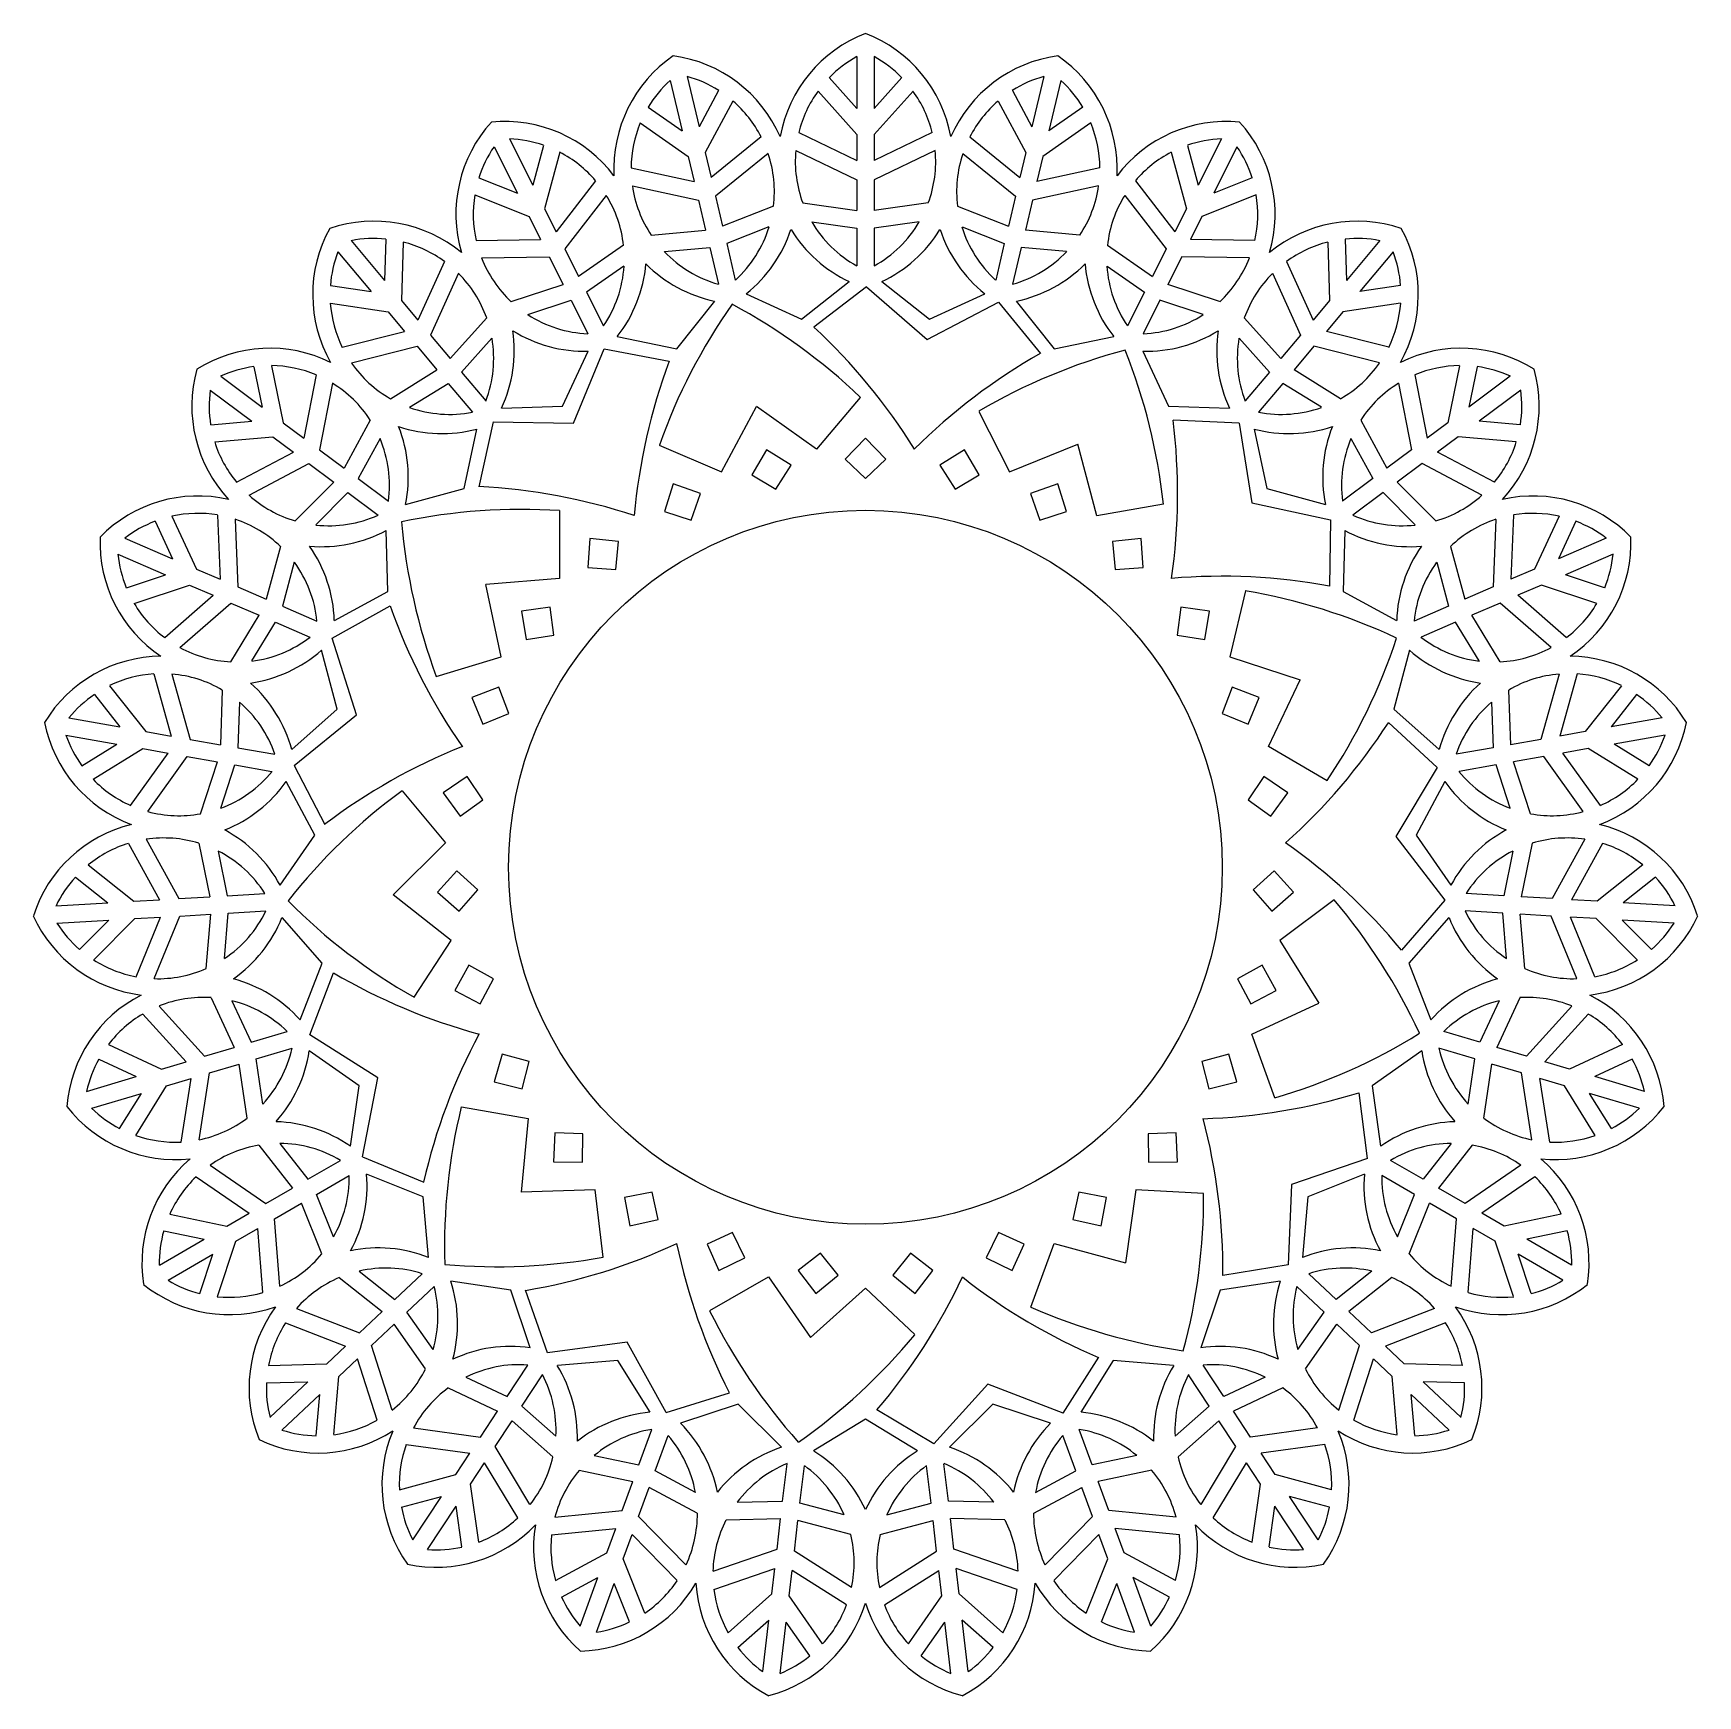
# Model space of a CAD drawing. Extents: x 52 to 200, y 252 to 400.
import ezdxf

# ---------------------------------------------------------------- set-up
doc = ezdxf.new("R2010")
doc.units = 0
doc.layers.get('0').update_dxf_attribs({"linetype": 'CONTINUOUS'})

msp = doc.modelspace()

# ---------------------------------------------------------------- linework, layer by layer
for p, q in [((125.25, 397.97), (125.25, 393.34)), ((126.8, 397.97), (126.8, 393.34)), ((108.57, 395.84), (109.63, 391.33)), ((110.08, 396.2), (111.15, 391.69)), ((122.79, 396.09), (125.25, 393.34)), ((129.26, 396.09), (126.8, 393.34)), ((141.97, 396.2), (140.9, 391.69)), ((143.48, 395.84), (142.41, 391.33)), ((112.9, 394.94), (111.15, 391.69)), ((121.78, 394.89), (125.25, 391)), ((130.27, 394.89), (126.8, 391)), ((139.15, 394.94), (140.9, 391.69)), ((106.61, 393.45), (109.63, 391.33)), ((114.16, 394), (111.69, 389.41)), ((137.89, 394), (140.36, 389.41)), ((145.44, 393.45), (142.41, 391.33)), ((105.9, 392.04), (110.17, 389.05)), ((146.15, 392.04), (141.88, 389.05)), ((92.83, 389.92), (94.91, 385.78)), ((94.22, 390.62), (96.3, 386.48)), ((97.25, 390.04), (96.3, 386.48)), ((116.69, 390.79), (112.22, 387.18)), ((120.06, 391.18), (125.25, 388.7)), ((125.25, 391), (125.25, 388.7)), ((131.99, 391.18), (126.8, 388.7)), ((126.8, 391), (126.8, 388.7)), ((135.36, 390.79), (139.83, 387.18)), ((154.8, 390.04), (155.75, 386.48)), ((157.83, 390.62), (155.75, 386.48)), ((159.22, 389.92), (157.14, 385.78)), ((98.7, 389.42), (97.35, 384.38)), ((110.17, 389.05), (110.7, 386.82)), ((111.69, 389.41), (112.22, 387.18)), ((117.32, 389.3), (112.62, 385.5)), ((119.79, 389.59), (125.25, 386.97)), ((132.26, 389.59), (126.8, 386.97)), ((134.73, 389.3), (139.43, 385.5)), ((140.36, 389.41), (139.83, 387.18)), ((141.88, 389.05), (141.35, 386.82)), ((153.35, 389.42), (154.7, 384.38)), ((91.48, 387.14), (94.91, 385.78)), ((101.9, 386.88), (98.38, 382.33)), ((105.09, 388.04), (110.7, 386.82)), ((125.25, 386.97), (125.25, 384.21)), ((126.8, 386.97), (126.8, 384.21)), ((146.96, 388.04), (141.35, 386.82)), ((150.15, 386.88), (153.67, 382.33)), ((160.57, 387.14), (157.14, 385.78)), ((91.11, 385.61), (95.96, 383.69)), ((102.85, 385.57), (99.15, 380.79)), ((105.19, 386.42), (111.1, 385.14)), ((112.62, 385.5), (113.25, 382.81)), ((139.43, 385.5), (138.8, 382.81)), ((146.86, 386.42), (140.95, 385.14)), ((149.2, 385.57), (152.9, 380.79)), ((160.94, 385.61), (156.09, 383.69)), ((97.35, 384.38), (98.38, 382.33)), ((111.1, 385.14), (111.74, 382.45)), ((117.79, 384.6), (113.25, 382.81)), ((120.42, 384.91), (125.25, 384.21)), ((131.63, 384.91), (126.8, 384.21)), ((134.26, 384.6), (138.8, 382.81)), ((140.95, 385.14), (140.31, 382.45)), ((154.7, 384.38), (153.67, 382.33)), ((95.96, 383.69), (96.99, 381.63)), ((106.88, 382.01), (111.74, 382.45)), ((117.4, 382.77), (113.62, 381.28)), ((121.22, 383.22), (125.25, 382.64)), ((125.25, 382.64), (125.25, 379.28)), ((130.83, 383.22), (126.8, 382.64)), ((126.8, 382.64), (126.8, 379.28)), ((134.65, 382.77), (138.43, 381.28)), ((145.17, 382.01), (140.31, 382.45)), ((156.09, 383.69), (155.06, 381.63)), ((80.07, 381.53), (83.05, 377.98)), ((83.16, 381.67), (83.05, 377.98)), ((84.71, 381.4), (84.55, 376.19)), ((91.24, 381.53), (96.99, 381.63)), ((104.4, 381.11), (100.39, 378.32)), ((108.05, 380.55), (112.1, 380.92)), ((112.1, 380.92), (112.88, 377.65)), ((113.62, 381.28), (114.39, 378.01)), ((138.43, 381.28), (137.66, 378.01)), ((139.95, 380.92), (139.17, 377.65)), ((144, 380.55), (139.95, 380.92)), ((147.65, 381.11), (151.66, 378.32)), ((160.81, 381.53), (155.06, 381.63)), ((167.34, 381.4), (167.5, 376.19)), ((168.89, 381.67), (169, 377.98)), ((171.98, 381.53), (169, 377.98)), ((78.88, 380.53), (81.86, 376.98)), ((88.4, 379.66), (86.03, 374.43)), ((91.72, 379.98), (97.76, 380.09)), ((97.76, 380.09), (99, 377.62)), ((99.15, 380.79), (100.39, 378.32)), ((152.9, 380.79), (151.66, 378.32)), ((154.29, 380.09), (153.05, 377.62)), ((160.33, 379.98), (154.29, 380.09)), ((163.65, 379.66), (166.02, 374.43)), ((173.17, 380.53), (170.19, 376.98)), ((89.64, 378.61), (87.14, 373.1)), ((104.44, 379.24), (101.1, 376.92)), ((120.3, 374.51), (124.57, 377.87)), ((127.48, 377.87), (131.75, 374.51)), ((147.61, 379.24), (150.95, 376.92)), ((162.41, 378.61), (164.91, 373.1)), ((78.2, 377.51), (81.86, 376.98)), ((94.37, 376.08), (99, 377.62)), ((101.1, 376.92), (102.61, 373.91)), ((115.37, 376.79), (120.3, 374.51)), ((126.11, 377.41), (121.41, 373.81)), ((126.11, 377.41), (131.54, 372.69)), ((131.75, 374.51), (136.68, 376.79)), ((150.95, 376.92), (149.44, 373.91)), ((157.67, 376.08), (153.05, 377.62)), ((173.85, 377.51), (170.19, 376.98)), ((78.2, 375.94), (83.36, 375.18)), ((83.36, 375.18), (84.84, 373.42)), ((84.55, 376.19), (86.03, 374.43)), ((95.85, 374.93), (99.71, 376.22)), ((99.71, 376.22), (101.22, 373.21)), ((109.17, 371.87), (112.55, 376.12)), ((131.54, 372.69), (137.9, 376.03)), ((137.9, 376.03), (141.65, 371.44)), ((139.5, 376.12), (142.88, 371.87)), ((152.34, 376.22), (150.83, 373.21)), ((156.2, 374.93), (152.34, 376.22)), ((167.5, 376.19), (166.02, 374.43)), ((168.69, 375.18), (167.21, 373.42)), ((173.85, 375.94), (168.69, 375.18)), ((79.27, 372), (84.84, 373.42)), ((92.17, 374.62), (88.91, 370.99)), ((159.88, 374.62), (163.14, 370.99)), ((172.78, 372), (167.21, 373.42)), ((80.09, 370.6), (85.95, 372.1)), ((85.95, 372.1), (87.72, 369.99)), ((87.14, 373.1), (88.91, 370.99)), ((92.64, 372.82), (89.93, 369.78)), ((103.84, 372.96), (109.17, 371.87)), ((142.88, 371.87), (148.21, 372.96)), ((159.41, 372.82), (162.12, 369.78)), ((164.91, 373.1), (163.14, 370.99)), ((166.1, 372.1), (164.33, 369.99)), ((171.96, 370.6), (166.1, 372.1)), ((98.94, 366.73), (101.25, 371.65)), ((99.94, 365.21), (102.67, 371.85)), ((102.67, 371.85), (108.49, 370.75)), ((150.8, 371.65), (153.11, 366.73)), ((68.4, 369.42), (72.12, 366.65)), ((71.37, 370.27), (72.12, 366.65)), ((72.94, 370.36), (73.99, 365.26)), ((76.94, 369.53), (75.84, 363.88)), ((83.58, 367.41), (87.72, 369.99)), ((89.93, 369.78), (92.09, 367.21)), ((162.12, 369.78), (159.96, 367.21)), ((168.47, 367.41), (164.33, 369.99)), ((175.11, 369.53), (176.21, 363.88)), ((179.11, 370.36), (178.06, 365.26)), ((180.68, 370.27), (179.93, 366.65)), ((183.65, 369.42), (179.93, 366.65)), ((67.47, 368.17), (71.19, 365.41)), ((78.38, 368.79), (77.22, 362.85)), ((85.27, 366.64), (88.73, 368.78)), ((88.73, 368.78), (90.89, 366.21)), ((125.56, 367.52), (121.66, 362.89)), ((163.32, 368.78), (161.16, 366.21)), ((166.78, 366.64), (163.32, 368.78)), ((173.67, 368.79), (174.83, 362.85)), ((184.58, 368.17), (180.86, 365.41)), ((93.51, 366.56), (98.94, 366.73)), ((113.17, 360.88), (116.27, 366.7)), ((121.66, 362.89), (116.27, 366.7)), ((136.15, 366.28), (138.88, 360.88)), ((153.11, 366.73), (158.54, 366.56)), ((67.51, 365.08), (71.19, 365.41)), ((73.99, 365.26), (75.84, 363.88)), ((81.76, 365.49), (79.44, 361.2)), ((90.17, 359.38), (91.28, 364.7)), ((92.76, 365.33), (91.47, 359.55)), ((92.76, 365.33), (99.94, 365.21)), ((159.43, 365.22), (153.51, 365.49)), ((159.43, 365.22), (160.55, 358.12)), ((160.77, 364.7), (161.88, 359.38)), ((170.29, 365.49), (172.61, 361.2)), ((178.06, 365.26), (176.21, 363.88)), ((184.54, 365.08), (180.86, 365.41)), ((67.87, 363.55), (73.06, 364.01)), ((73.06, 364.01), (74.91, 362.64)), ((82.64, 363.84), (80.7, 360.27)), ((107.6, 363.26), (113.17, 360.88)), ((126.02, 363.87), (124.22, 362.02)), ((127.83, 362.02), (126.02, 363.87)), ((138.88, 360.88), (145, 363.34)), ((146.69, 356.96), (145, 363.34)), ((169.41, 363.84), (171.35, 360.27)), ((178.99, 364.01), (177.14, 362.64)), ((184.18, 363.55), (178.99, 364.01)), ((69.82, 359.96), (74.91, 362.64)), ((70.94, 358.79), (76.29, 361.61)), ((76.29, 361.61), (78.51, 359.96)), ((77.22, 362.85), (79.44, 361.2)), ((117.19, 362.84), (115.86, 360.62)), ((119.37, 361.46), (117.19, 362.84)), ((118.02, 359.33), (119.37, 361.46)), ((124.22, 362.02), (126.02, 360.27)), ((126.02, 360.27), (127.83, 362.02)), ((134.86, 362.84), (132.68, 361.46)), ((132.68, 361.46), (134.03, 359.33)), ((136.19, 360.62), (134.86, 362.84)), ((174.83, 362.85), (172.61, 361.2)), ((175.76, 361.61), (173.54, 359.96)), ((181.11, 358.79), (175.76, 361.61)), ((182.23, 359.96), (177.14, 362.64)), ((80.7, 360.27), (83.39, 358.26)), ((115.86, 360.62), (118.02, 359.33)), ((134.03, 359.33), (136.19, 360.62)), ((171.35, 360.27), (168.65, 358.26)), ((75.07, 356.5), (78.51, 359.96)), ((76.9, 356.13), (79.77, 359.02)), ((79.77, 359.02), (82.47, 357.01)), ((84.92, 357.96), (90.17, 359.38)), ((108.83, 359.8), (108.05, 357.34)), ((111.27, 358.95), (108.83, 359.8)), ((110.44, 356.57), (111.27, 358.95)), ((143.22, 359.8), (140.78, 358.95)), ((140.78, 358.95), (141.61, 356.57)), ((144, 357.34), (143.22, 359.8)), ((161.88, 359.38), (167.12, 357.96)), ((172.28, 359.02), (169.58, 357.01)), ((175.15, 356.13), (172.28, 359.02)), ((176.98, 356.5), (173.54, 359.96)), ((68.12, 357.02), (68.35, 351.28)), ((98.69, 357.41), (98.68, 351.35)), ((108.05, 357.34), (110.44, 356.57)), ((141.61, 356.57), (144, 357.34)), ((152.65, 358), (146.69, 356.96)), ((160.55, 358.12), (167.57, 356.59)), ((183.93, 357.02), (183.7, 351.28)), ((62.53, 356.46), (64.09, 353.11)), ((64.04, 356.91), (66.24, 352.19)), ((69.69, 356.63), (69.93, 350.59)), ((83.34, 350.2), (83.19, 355.63)), ((167.57, 356.59), (167.49, 350.67)), ((168.86, 355.63), (168.71, 350.2)), ((182.36, 356.63), (182.12, 350.59)), ((188.01, 356.91), (185.81, 352.19)), ((189.52, 356.46), (187.96, 353.11)), ((59.84, 354.95), (64.09, 353.11)), ((73.74, 354.21), (72.47, 349.5)), ((101.39, 354.91), (101.2, 352.33)), ((103.96, 354.65), (101.39, 354.91)), ((103.71, 352.15), (103.96, 354.65)), ((150.66, 354.91), (148.09, 354.65)), ((148.09, 354.65), (148.34, 352.15)), ((150.85, 352.33), (150.66, 354.91)), ((178.3, 354.21), (179.58, 349.5)), ((192.21, 354.95), (187.96, 353.11)), ((59.22, 353.52), (63.47, 351.68)), ((74.98, 352.81), (73.91, 348.88)), ((177.07, 352.81), (178.14, 348.88)), ((192.83, 353.52), (188.58, 351.68)), ((59.97, 350.52), (63.47, 351.68)), ((66.24, 352.19), (68.35, 351.28)), ((98.68, 351.35), (92.1, 350.8)), ((101.2, 352.33), (103.71, 352.15)), ((148.34, 352.15), (150.85, 352.33)), ((185.81, 352.19), (183.7, 351.28)), ((192.08, 350.52), (188.58, 351.68)), ((60.67, 349.12), (65.62, 350.76)), ((63.4, 346.07), (67.73, 349.85)), ((65.62, 350.76), (67.73, 349.85)), ((69.93, 350.59), (72.47, 349.5)), ((78.56, 347.61), (83.34, 350.2)), ((93.46, 344.35), (92.1, 350.8)), ((159.97, 350.24), (158.59, 344.35)), ((168.71, 350.2), (173.49, 347.61)), ((182.12, 350.59), (179.58, 349.5)), ((186.43, 350.76), (184.32, 349.85)), ((188.65, 346.07), (184.32, 349.85)), ((191.38, 349.12), (186.43, 350.76)), ((64.76, 345.19), (69.32, 349.16)), ((69.3, 343.91), (71.85, 348.07)), ((69.32, 349.16), (71.85, 348.07)), ((73.91, 348.88), (77, 347.54)), ((78.37, 346.01), (83.54, 348.9)), ((97.84, 348.78), (95.29, 348.43)), ((95.29, 348.43), (95.69, 345.89)), ((98.18, 346.28), (97.84, 348.78)), ((154.21, 348.78), (153.87, 346.28)), ((156.76, 348.43), (154.21, 348.78)), ((156.36, 345.89), (156.76, 348.43)), ((178.14, 348.88), (175.05, 347.54)), ((182.73, 349.16), (180.2, 348.07)), ((182.75, 343.91), (180.2, 348.07)), ((187.29, 345.19), (182.73, 349.16)), ((71.17, 343.98), (73.3, 347.45)), ((73.3, 347.45), (76.38, 346.12)), ((178.75, 347.45), (175.67, 346.12)), ((180.88, 343.98), (178.75, 347.45)), ((80.55, 339.16), (78.37, 346.01)), ((95.69, 345.89), (98.18, 346.28)), ((153.87, 346.28), (156.36, 345.89)), ((78.8, 339.69), (77.41, 344.94)), ((87.67, 342.6), (93.46, 344.35)), ((158.59, 344.35), (164.86, 342.3)), ((174.64, 344.94), (173.25, 339.69)), ((62.42, 342.82), (63.97, 337.28)), ((64.04, 342.81), (65.67, 336.98)), ((162.04, 336.33), (164.86, 342.3)), ((188.01, 342.81), (186.38, 336.98)), ((189.63, 342.82), (188.08, 337.28)), ((57.11, 340.98), (59.4, 338.09)), ((58.47, 341.77), (61.71, 337.68)), ((68.54, 341.38), (68.39, 336.5)), ((93.25, 341.65), (90.84, 340.73)), ((90.84, 340.73), (91.82, 338.34)), ((94.15, 339.3), (93.25, 341.65)), ((158.8, 341.65), (157.9, 339.3)), ((161.21, 340.73), (158.8, 341.65)), ((160.23, 338.34), (161.21, 340.73)), ((183.5, 341.38), (183.66, 336.5)), ((193.58, 341.77), (190.34, 337.68)), ((194.94, 340.98), (192.65, 338.09)), ((70.07, 340.3), (69.94, 336.23)), ((74.75, 336.07), (78.8, 339.69)), ((74.97, 334.64), (80.55, 339.16)), ((91.82, 338.34), (94.15, 339.3)), ((157.9, 339.3), (160.23, 338.34)), ((173.25, 339.69), (177.3, 336.07)), ((181.98, 340.3), (182.11, 336.23)), ((54.84, 338.89), (59.4, 338.09)), ((61.71, 337.68), (63.97, 337.28)), ((177.11, 334.47), (172.75, 338.48)), ((190.34, 337.68), (188.08, 337.28)), ((197.21, 338.89), (192.65, 338.09)), ((54.57, 337.36), (59.13, 336.55)), ((55.99, 334.62), (59.13, 336.55)), ((65.67, 336.98), (68.39, 336.5)), ((69.94, 336.23), (73.25, 335.65)), ((167.28, 333.29), (162.04, 336.33)), ((182.11, 336.23), (178.8, 335.65)), ((186.38, 336.98), (183.66, 336.5)), ((197.48, 337.36), (192.92, 336.55)), ((196.06, 334.62), (192.92, 336.55)), ((57, 333.41), (61.44, 336.15)), ((60.35, 331.07), (63.7, 335.75)), ((61.44, 336.15), (63.7, 335.75)), ((61.88, 330.53), (65.4, 335.45)), ((65.4, 335.45), (68.12, 334.97)), ((66.6, 330.33), (68.12, 334.97)), ((68.4, 330.83), (69.67, 334.7)), ((69.67, 334.7), (72.98, 334.11)), ((182.38, 334.7), (179.07, 334.11)), ((183.65, 330.83), (182.38, 334.7)), ((186.65, 335.45), (183.93, 334.97)), ((185.45, 330.33), (183.93, 334.97)), ((190.17, 330.53), (186.65, 335.45)), ((190.61, 336.15), (188.35, 335.75)), ((191.7, 331.07), (188.35, 335.75)), ((195.05, 333.41), (190.61, 336.15)), ((76.82, 328.42), (74.25, 333.21)), ((74.97, 334.64), (77.7, 329.38)), ((90.42, 333.66), (88.28, 332.2)), ((91.83, 331.58), (90.42, 333.66)), ((161.63, 333.66), (160.21, 331.58)), ((163.77, 332.2), (161.63, 333.66)), ((177.11, 334.47), (173.41, 328.31)), ((177.8, 333.21), (175.23, 328.42)), ((84.61, 332.38), (88.49, 327.74)), ((88.28, 332.2), (89.79, 330.11)), ((162.26, 330.11), (163.77, 332.2)), ((89.79, 330.11), (91.83, 331.58)), ((160.21, 331.58), (162.26, 330.11)), ((60.16, 327.69), (62.94, 322.66)), ((61.73, 328.05), (64.66, 322.76)), ((66.44, 327.7), (67.42, 322.92)), ((73.71, 323.96), (76.82, 328.42)), ((88.49, 327.74), (83.81, 323.09)), ((173.41, 328.31), (177.8, 322.62)), ((175.23, 328.42), (178.34, 323.96)), ((185.61, 327.7), (184.63, 322.92)), ((190.31, 328.05), (187.39, 322.76)), ((191.89, 327.69), (189.11, 322.66)), ((56.55, 325.76), (60.64, 322.52)), ((68.17, 327), (68.99, 323.01)), ((183.87, 327), (183.06, 323.01)), ((195.5, 325.76), (191.41, 322.52)), ((55.41, 324.68), (58.31, 322.39)), ((89.51, 325.23), (87.77, 323.32)), ((91.37, 323.53), (89.51, 325.23)), ((162.54, 325.23), (160.68, 323.53)), ((164.28, 323.32), (162.54, 325.23)), ((196.64, 324.68), (193.74, 322.39)), ((64.66, 322.76), (67.42, 322.92)), ((68.99, 323.01), (72.34, 323.2)), ((89, 319.02), (83.81, 323.09)), ((87.77, 323.32), (89.72, 321.63)), ((89.72, 321.63), (91.37, 323.53)), ((160.68, 323.53), (162.33, 321.63)), ((162.33, 321.63), (164.28, 323.32)), ((183.06, 323.01), (179.71, 323.2)), ((187.39, 322.76), (184.63, 322.92)), ((53.68, 322.12), (58.31, 322.39)), ((60.64, 322.52), (62.94, 322.66)), ((64.75, 321.2), (67.51, 321.36)), ((67.1, 316.5), (67.51, 321.36)), ((68.73, 317.4), (69.08, 321.45)), ((69.08, 321.45), (72.43, 321.65)), ((167.9, 322.65), (163.05, 319.02)), ((177.8, 322.62), (173.93, 318.14)), ((182.97, 321.45), (179.61, 321.65)), ((183.32, 317.4), (182.97, 321.45)), ((187.3, 321.2), (184.54, 321.36)), ((184.95, 316.5), (184.54, 321.36)), ((191.41, 322.52), (189.11, 322.66)), ((198.37, 322.12), (193.74, 322.39)), ((53.77, 320.56), (58.4, 320.83)), ((55.79, 318.22), (58.4, 320.83)), ((57.05, 317.28), (60.73, 320.97)), ((60.73, 320.97), (63.03, 321.1)), ((60.85, 315.78), (63.03, 321.1)), ((62.46, 315.61), (64.75, 321.2)), ((77.48, 316.99), (73.88, 321.06)), ((178.17, 321.06), (174.57, 316.99)), ((189.59, 315.61), (187.3, 321.2)), ((191.2, 315.78), (189.02, 321.1)), ((191.32, 320.97), (189.02, 321.1)), ((195, 317.28), (191.32, 320.97)), ((196.26, 318.22), (193.65, 320.83)), ((198.28, 320.56), (193.65, 320.83)), ((85.68, 313.95), (89, 319.02)), ((163.05, 319.02), (166.54, 313.42)), ((75.49, 311.94), (77.48, 316.99)), ((174.57, 316.99), (176.56, 311.94)), ((76.37, 310.59), (78.47, 316.13)), ((90.57, 316.82), (89.31, 314.56)), ((92.77, 315.59), (90.57, 316.82)), ((91.6, 313.36), (92.77, 315.59)), ((161.48, 316.82), (159.28, 315.59)), ((159.28, 315.59), (160.45, 313.36)), ((162.74, 314.56), (161.48, 316.82)), ((67.55, 313.9), (69.6, 309.47)), ((89.31, 314.56), (91.6, 313.36)), ((160.45, 313.36), (162.74, 314.56)), ((184.5, 313.9), (182.44, 309.47)), ((61.44, 312.44), (65.31, 308.18)), ((62.89, 313.15), (66.96, 308.68)), ((69.4, 313.62), (71.11, 309.92)), ((160.55, 310.66), (166.54, 313.42)), ((182.65, 313.62), (180.94, 309.92)), ((189.16, 313.15), (185.09, 308.68)), ((190.61, 312.44), (186.74, 308.18)), ((71.11, 309.92), (74.33, 310.89)), ((180.94, 309.92), (177.72, 310.89)), ((58.38, 309.73), (63.1, 307.53)), ((66.96, 308.68), (69.6, 309.47)), ((71.56, 308.43), (74.78, 309.4)), ((82.44, 306.75), (76.37, 310.59)), ((162.6, 304.96), (160.55, 310.66)), ((180.49, 308.43), (177.27, 309.4)), ((185.09, 308.68), (182.44, 309.47)), ((193.67, 309.73), (188.94, 307.53)), ((57.52, 308.41), (60.86, 306.85)), ((63.1, 307.53), (65.31, 308.18)), ((67.41, 307.19), (70.05, 307.98)), ((70.77, 303.15), (70.05, 307.98)), ((72.16, 304.4), (71.56, 308.43)), ((80.76, 306.03), (76.32, 309.15)), ((93.54, 308.87), (92.84, 306.39)), ((95.96, 308.19), (93.54, 308.87)), ((95.34, 305.75), (95.96, 308.19)), ((158.51, 308.87), (156.09, 308.19)), ((156.09, 308.19), (156.71, 305.75)), ((159.21, 306.39), (158.51, 308.87)), ((175.73, 309.15), (171.29, 306.03)), ((179.89, 304.4), (180.49, 308.43)), ((181.28, 303.15), (182, 307.98)), ((184.64, 307.19), (182, 307.98)), ((188.94, 307.53), (186.74, 308.18)), ((194.53, 308.41), (191.19, 306.85)), ((56.42, 305.53), (60.86, 306.85)), ((63.55, 306.03), (65.75, 306.69)), ((64.86, 301.01), (65.75, 306.69)), ((66.47, 301.21), (67.41, 307.19)), ((81.07, 299.7), (82.44, 306.75)), ((185.58, 301.21), (184.64, 307.19)), ((187.19, 301.01), (186.3, 306.69)), ((188.5, 306.03), (186.3, 306.69)), ((195.63, 305.53), (191.19, 306.85)), ((56.87, 304.03), (61.31, 305.36)), ((59.37, 302.22), (61.31, 305.36)), ((60.81, 301.6), (63.55, 306.03)), ((79.99, 300.65), (80.76, 306.03)), ((92.84, 306.39), (95.34, 305.75)), ((156.71, 305.75), (159.21, 306.39)), ((170.89, 299.54), (170.13, 305.42)), ((171.29, 306.03), (172.06, 300.65)), ((191.24, 301.6), (188.5, 306.03)), ((192.68, 302.22), (190.74, 305.36)), ((195.18, 304.03), (190.74, 305.36)), ((89.91, 304.16), (95.87, 303.1)), ((95.87, 303.1), (95.26, 296.53)), ((71.82, 300.73), (74.83, 296.89)), ((73.68, 300.88), (76.2, 297.68)), ((98.26, 301.83), (98.15, 299.25)), ((100.77, 301.73), (98.26, 301.83)), ((100.73, 299.21), (100.77, 301.73)), ((153.79, 301.83), (151.28, 301.73)), ((151.28, 301.73), (151.32, 299.21)), ((153.9, 299.25), (153.79, 301.83)), ((178.37, 300.88), (175.85, 297.68)), ((180.23, 300.73), (177.22, 296.89)), ((76.2, 297.68), (79.11, 299.36)), ((81.07, 299.7), (86.54, 297.42)), ((98.15, 299.25), (100.73, 299.21)), ((151.32, 299.21), (153.9, 299.25)), ((170.89, 299.54), (164.1, 297.21)), ((175.85, 297.68), (172.94, 299.36)), ((66.2, 297.9), (70.95, 294.65)), ((67.45, 298.93), (72.44, 295.51)), ((76.97, 296.33), (79.89, 298.01)), ((86.49, 296.11), (81.44, 298.13)), ((170.61, 298.13), (165.56, 296.11)), ((175.08, 296.33), (172.16, 298.01)), ((184.6, 298.93), (179.61, 295.51)), ((185.85, 297.9), (181.1, 294.65)), ((72.44, 295.51), (74.83, 296.89)), ((78.49, 292.55), (76.97, 296.33)), ((86.97, 290.7), (86.49, 296.11)), ((101.86, 296.75), (95.26, 296.53)), ((102.57, 290.74), (101.86, 296.75)), ((106.95, 296.54), (104.48, 296.07)), ((104.48, 296.07), (104.97, 293.53)), ((107.49, 294.09), (106.95, 296.54)), ((145.1, 296.54), (144.56, 294.09)), ((147.57, 296.07), (145.1, 296.54)), ((147.08, 293.53), (147.57, 296.07)), ((150.19, 296.75), (149.26, 290.22)), ((156.24, 296.41), (150.19, 296.75)), ((164.1, 297.21), (163.81, 290.03)), ((165.56, 296.11), (165.08, 290.7)), ((173.56, 292.55), (175.08, 296.33)), ((179.61, 295.51), (177.22, 296.89)), ((63.85, 294.56), (68.96, 293.5)), ((68.96, 293.5), (70.95, 294.65)), ((73.22, 294.16), (75.61, 295.55)), ((77.43, 291.02), (75.61, 295.55)), ((174.62, 291.02), (176.44, 295.55)), ((178.83, 294.16), (176.44, 295.55)), ((183.09, 293.5), (181.1, 294.65)), ((188.2, 294.56), (183.09, 293.5)), ((63.32, 293.08), (66.93, 292.33)), ((69.74, 292.15), (71.73, 293.3)), ((72.17, 287.57), (71.73, 293.3)), ((73.68, 288.14), (73.22, 294.16)), ((104.97, 293.53), (107.49, 294.09)), ((144.56, 294.09), (147.08, 293.53)), ((178.37, 288.14), (178.83, 294.16)), ((179.88, 287.57), (180.32, 293.3)), ((182.31, 292.15), (180.32, 293.3)), ((188.73, 293.08), (185.12, 292.33)), ((62.92, 290.01), (66.93, 292.33)), ((68.1, 287.2), (69.74, 292.15)), ((114.15, 292.93), (111.86, 291.89)), ((111.86, 291.89), (112.92, 289.54)), ((115.24, 290.66), (114.15, 292.93)), ((137.9, 292.93), (136.81, 290.66)), ((140.19, 291.89), (137.9, 292.93)), ((139.13, 289.54), (140.19, 291.89)), ((140.81, 286.27), (142.9, 291.95)), ((142.9, 291.95), (149.26, 290.22)), ((183.95, 287.2), (182.31, 292.15)), ((189.13, 290.01), (185.12, 292.33)), ((63.7, 288.67), (67.71, 290.98)), ((66.55, 287.48), (67.71, 290.98)), ((112.92, 289.54), (115.24, 290.66)), ((121.99, 291.07), (120, 289.53)), ((123.58, 289.11), (121.99, 291.07)), ((130.06, 291.07), (128.47, 289.11)), ((132.05, 289.53), (130.06, 291.07)), ((136.81, 290.66), (139.13, 289.54)), ((185.5, 287.48), (184.34, 290.98)), ((188.35, 288.67), (184.34, 290.98)), ((79, 288.9), (82.82, 285.86)), ((80.78, 289.47), (83.97, 286.94)), ((83.97, 286.94), (86.41, 289.25)), ((94.34, 287.79), (88.97, 288.59)), ((112.1, 285.95), (117.35, 288.96)), ((117.35, 288.96), (121.12, 283.55)), ((120, 289.53), (121.58, 287.49)), ((121.58, 287.49), (123.58, 289.11)), ((128.47, 289.11), (130.47, 287.49)), ((130.47, 287.49), (132.05, 289.53)), ((163.08, 288.59), (157.71, 287.79)), ((163.81, 290.03), (157.96, 289.08)), ((168.08, 286.94), (165.64, 289.25)), ((171.27, 289.47), (168.08, 286.94)), ((173.05, 288.9), (169.23, 285.86)), ((85.03, 285.81), (87.48, 288.11)), ((96.06, 282.64), (94.34, 287.79)), ((97.6, 282.17), (95.65, 287.77)), ((126.02, 287.95), (121.12, 283.55)), ((130.44, 283.81), (126.02, 287.95)), ((157.71, 287.79), (155.99, 282.64)), ((167.02, 285.81), (164.57, 288.11)), ((75.17, 286.14), (80.81, 283.96)), ((80.81, 283.96), (82.82, 285.86)), ((87.38, 282.48), (85.03, 285.81)), ((164.67, 282.48), (167.02, 285.81)), ((171.24, 283.96), (169.23, 285.86)), ((176.88, 286.14), (171.24, 283.96)), ((74.19, 284.85), (79.56, 282.78)), ((81.88, 282.83), (83.89, 284.73)), ((86.7, 280.74), (83.89, 284.73)), ((165.35, 280.74), (168.16, 284.73)), ((170.17, 282.83), (168.16, 284.73)), ((177.86, 284.85), (172.49, 282.78)), ((77.89, 281.2), (79.56, 282.78)), ((83.72, 277.07), (81.88, 282.83)), ((104.72, 283.13), (97.6, 282.17)), ((108.2, 276.85), (104.72, 283.13)), ((168.33, 277.07), (170.17, 282.83)), ((174.16, 281.2), (172.49, 282.78)), ((72.67, 281.05), (77.89, 281.2)), ((78.96, 280.07), (80.63, 281.65)), ((82.38, 276.17), (80.63, 281.65)), ((103.9, 281.5), (98.49, 281.04)), ((106.77, 276.88), (103.9, 281.5)), ((143.68, 276.79), (146.87, 281.78)), ((148.15, 281.5), (145.28, 276.88)), ((153.56, 281.04), (148.15, 281.5)), ((169.67, 276.17), (171.42, 281.65)), ((173.09, 280.07), (171.42, 281.65)), ((179.37, 281.05), (174.16, 281.2)), ((78.5, 274.88), (78.96, 280.07)), ((90.32, 280.01), (94, 278.28)), ((94, 278.28), (95.85, 281.09)), ((95.3, 277.43), (97.15, 280.23)), ((156.75, 277.43), (154.9, 280.23)), ((158.05, 278.28), (156.2, 281.09)), ((161.73, 280.01), (158.05, 278.28)), ((173.55, 274.88), (173.09, 280.07)), ((72.49, 279.49), (76.18, 279.6)), ((72.81, 276.42), (76.18, 279.6)), ((73.88, 275.29), (77.25, 278.47)), ((76.93, 274.79), (77.25, 278.47)), ((88.72, 279.04), (93.14, 276.97)), ((108.2, 276.85), (113.86, 278.62)), ((136.97, 279.37), (132.13, 274.05)), ((143.68, 276.79), (136.97, 279.37)), ((163.33, 279.04), (158.91, 276.97)), ((175.12, 274.79), (174.8, 278.47)), ((178.17, 275.29), (174.8, 278.47)), ((179.55, 279.49), (175.87, 279.6)), ((179.23, 276.42), (175.87, 279.6)), ((91.62, 274.66), (93.14, 276.97)), ((98.35, 274.73), (95.3, 277.43)), ((114.66, 277.59), (109.49, 275.89)), ((118.51, 273.75), (114.66, 277.59)), ((132.13, 274.05), (127.04, 277.08)), ((137.39, 277.59), (133.54, 273.75)), ((142.55, 275.89), (137.39, 277.59)), ((153.7, 274.73), (156.75, 277.43)), ((160.43, 274.66), (158.91, 276.97)), ((85.63, 275.47), (91.62, 274.66)), ((92.92, 273.8), (94.44, 276.11)), ((98.09, 272.88), (94.44, 276.11)), ((105.77, 272.17), (106.92, 275.33)), ((126.02, 276.26), (121.39, 273.42)), ((130.66, 273.42), (126.02, 276.26)), ((146.28, 272.17), (145.13, 275.33)), ((153.96, 272.88), (157.61, 276.11)), ((159.13, 273.8), (157.61, 276.11)), ((166.42, 275.47), (160.43, 274.66)), ((84.98, 273.99), (90.67, 273.22)), ((96.04, 268.62), (92.92, 273.8)), ((107.23, 271.64), (108.38, 274.8)), ((144.82, 271.64), (143.67, 274.8)), ((156.01, 268.62), (159.13, 273.8)), ((167.07, 273.99), (161.38, 273.22)), ((89.41, 271.3), (90.67, 273.22)), ((90.71, 270.44), (91.97, 272.36)), ((94.94, 267.44), (91.97, 272.36)), ((101.78, 273), (105.77, 272.17)), ((118.62, 268.94), (119.01, 272.28)), ((133.43, 268.94), (133.04, 272.28)), ((150.27, 273), (146.28, 272.17)), ((157.11, 267.44), (160.08, 272.36)), ((161.34, 270.44), (160.08, 272.36)), ((162.64, 271.3), (161.38, 273.22)), ((84.37, 269.95), (89.41, 271.3)), ((100.45, 271.69), (105.23, 270.69)), ((110.82, 269.72), (107.23, 271.64)), ((120.17, 268.76), (120.56, 272.1)), ((131.88, 268.76), (131.49, 272.1)), ((141.23, 269.72), (144.82, 271.64)), ((151.6, 271.69), (146.82, 270.69)), ((167.68, 269.95), (162.64, 271.3)), ((84.56, 268.39), (88.12, 269.34)), ((85.58, 265.47), (88.12, 269.34)), ((91.47, 265.28), (90.71, 270.44)), ((104.29, 268.1), (105.23, 270.69)), ((105.75, 267.56), (106.69, 270.16)), ((110.99, 267.86), (106.69, 270.16)), ((141.06, 267.86), (145.36, 270.16)), ((146.3, 267.56), (145.36, 270.16)), ((147.76, 268.1), (146.82, 270.69)), ((160.58, 265.28), (161.34, 270.44)), ((167.49, 268.39), (163.92, 269.34)), ((166.47, 265.47), (163.92, 269.34)), ((86.88, 264.62), (89.43, 268.49)), ((89.96, 264.84), (89.43, 268.49)), ((98.27, 267.51), (104.29, 268.1)), ((114.55, 268.83), (118.62, 268.94)), ((124.11, 267.71), (120.17, 268.76)), ((127.94, 267.71), (131.88, 268.76)), ((137.5, 268.83), (133.43, 268.94)), ((153.78, 267.51), (147.76, 268.1)), ((162.09, 264.84), (162.62, 268.49)), ((165.17, 264.62), (162.62, 268.49)), ((97.97, 265.91), (103.7, 266.48)), ((102.91, 264.32), (103.7, 266.48)), ((109.98, 263.24), (105.75, 267.56)), ((113.56, 267.25), (118.44, 267.38)), ((118.12, 264.63), (118.44, 267.38)), ((119.67, 264.45), (119.99, 267.19)), ((124.7, 265.94), (119.99, 267.19)), ((127.35, 265.94), (132.06, 267.19)), ((132.38, 264.45), (132.06, 267.19)), ((133.93, 264.63), (133.61, 267.38)), ((138.49, 267.25), (133.61, 267.38)), ((142.07, 263.24), (146.3, 267.56)), ((154.08, 265.91), (148.35, 266.48)), ((149.14, 264.32), (148.35, 266.48)), ((104.37, 263.78), (105.16, 265.94)), ((109.18, 261.83), (105.16, 265.94)), ((142.87, 261.83), (146.89, 265.94)), ((147.68, 263.78), (146.89, 265.94)), ((98.32, 261.84), (102.91, 264.32)), ((106.3, 258.94), (104.37, 263.78)), ((112.4, 262.67), (118.12, 264.63)), ((124.78, 261.22), (119.67, 264.45)), ((127.27, 261.22), (132.38, 264.45)), ((139.65, 262.67), (133.93, 264.63)), ((145.75, 258.94), (147.68, 263.78)), ((153.73, 261.84), (149.14, 264.32)), ((98.86, 260.37), (102.11, 262.12)), ((100.52, 257.76), (102.11, 262.12)), ((112.48, 261.05), (117.92, 262.92)), ((117.65, 260.64), (117.92, 262.92)), ((119.2, 260.46), (119.47, 262.74)), ((124.33, 259.67), (119.47, 262.74)), ((127.72, 259.67), (132.58, 262.74)), ((132.85, 260.46), (132.58, 262.74)), ((139.57, 261.05), (134.13, 262.92)), ((134.4, 260.64), (134.13, 262.92)), ((153.19, 260.37), (149.94, 262.12)), ((151.53, 257.76), (149.94, 262.12)), ((101.99, 257.23), (103.57, 261.58)), ((104.93, 258.15), (103.57, 261.58)), ((113.76, 257.17), (117.65, 260.64)), ((122.19, 256.19), (119.2, 260.46)), ((129.86, 256.19), (132.85, 260.46)), ((138.29, 257.17), (134.4, 260.64)), ((147.12, 258.15), (148.48, 261.58)), ((150.06, 257.23), (148.48, 261.58)), ((114.62, 255.86), (117.38, 258.31)), ((116.84, 253.71), (117.38, 258.31)), ((118.39, 253.53), (118.93, 258.13)), ((121.05, 255.11), (118.93, 258.13)), ((131, 255.11), (133.12, 258.13)), ((133.66, 253.53), (133.12, 258.13)), ((137.42, 255.86), (134.67, 258.31)), ((135.21, 253.71), (134.67, 258.31))]:
    msp.add_line(p, q)
msp.add_circle((126.02, 325.55), 31.89)
for centre, radius, start, end in [((130.45, 388.62), 12.25, 111.1503, 169.6113), ((121.6, 388.62), 12.25, 10.3887, 68.8497), ((115.78, 387.94), 12.25, 124.4836, 182.9447), ((107.18, 385.9), 12.25, 23.722, 82.183), ((130.45, 388.62), 10.7, 119.0844, 135.6876), ((121.6, 388.62), 10.7, 44.3124, 60.9156), ((144.87, 385.9), 12.25, 97.817, 156.278), ((136.27, 387.94), 12.25, 357.0553, 55.5164), ((115.78, 387.94), 10.7, 132.4178, 149.021), ((107.18, 385.9), 10.7, 57.6457, 74.2489), ((144.87, 385.9), 10.7, 105.7511, 122.3543), ((136.27, 387.94), 10.7, 30.979, 47.5822), ((130.45, 388.62), 10.7, 144.1208, 166.146), ((121.6, 388.62), 10.7, 13.854, 35.8792), ((107.18, 385.9), 10.7, 27.1874, 49.2125), ((144.87, 385.9), 10.7, 130.7875, 152.8126), ((101.67, 383.9), 12.25, 137.817, 196.278), ((93.77, 379.93), 12.25, 37.0553, 95.5164), ((115.78, 387.94), 10.7, 157.4541, 179.4793), ((136.27, 387.94), 10.7, 0.5207, 22.5459), ((158.28, 379.93), 12.25, 84.4836, 142.9447), ((150.38, 383.9), 12.25, 343.722, 42.183), ((101.67, 383.9), 10.7, 145.7511, 162.3543), ((93.77, 379.93), 10.7, 70.979, 87.5822), ((158.28, 379.93), 10.7, 92.4178, 109.021), ((150.38, 383.9), 10.7, 17.6457, 34.2489), ((93.77, 379.93), 10.7, 40.5207, 62.5459), ((107.18, 385.9), 10.7, 352.9951, 18.5003), ((130.45, 388.62), 10.7, 174.833, 200.3382), ((121.6, 388.62), 10.7, 339.6618, 5.167), ((144.87, 385.9), 10.7, 161.4997, 187.0049), ((158.28, 379.93), 10.7, 117.4541, 139.4793), ((101.67, 383.9), 10.7, 170.7875, 192.8126), ((93.77, 379.93), 10.7, 6.3284, 31.8336), ((115.78, 387.94), 10.7, 188.1664, 213.6716), ((136.27, 387.94), 10.7, 326.3284, 351.8336), ((158.28, 379.93), 10.7, 148.1664, 173.6716), ((150.38, 383.9), 10.7, 347.1874, 9.2125), ((88.87, 376.71), 12.25, 151.1503, 209.6113), ((82.1, 371.02), 12.25, 50.3887, 108.8497), ((107.18, 385.9), 10.7, 312.4178, 342.9796), ((107.73, 386.37), 12.25, 308.5658, 341.6899), ((129.8, 388.95), 12.25, 211.6434, 244.7676), ((130.45, 388.62), 10.7, 210.3537, 240.9156), ((121.6, 388.62), 10.7, 299.0844, 329.6463), ((122.25, 388.95), 12.25, 295.2324, 328.3566), ((144.32, 386.37), 12.25, 198.3101, 231.4342), ((144.87, 385.9), 10.7, 197.0204, 227.5822), ((169.95, 371.02), 12.25, 71.1503, 129.6113), ((163.18, 376.71), 12.25, 330.3887, 28.8497), ((82.1, 371.02), 10.7, 84.3124, 100.9156), ((82.1, 371.02), 10.7, 53.854, 75.8792), ((169.95, 371.02), 10.7, 104.1208, 126.146), ((169.95, 371.02), 10.7, 79.0844, 95.6876), ((88.87, 376.71), 10.7, 159.0844, 175.6876), ((101.67, 383.9), 10.7, 201.4997, 227.0049), ((94.2, 380.52), 12.25, 321.8991, 355.0232), ((115.07, 388.11), 12.25, 224.9768, 258.1009), ((115.78, 387.94), 10.7, 223.6871, 254.2489), ((136.27, 387.94), 10.7, 285.7511, 316.3129), ((136.98, 388.11), 12.25, 281.8991, 315.0232), ((157.85, 380.52), 12.25, 184.9768, 218.1009), ((150.38, 383.9), 10.7, 312.9951, 338.5003), ((163.18, 376.71), 10.7, 4.3124, 20.9156), ((82.1, 371.02), 10.7, 19.6618, 45.167), ((93.77, 379.93), 10.7, 325.7511, 356.3129), ((158.28, 379.93), 10.7, 183.6871, 214.2489), ((169.95, 371.02), 10.7, 134.833, 160.3382), ((88.87, 376.71), 10.7, 184.1208, 206.146), ((101.67, 383.9), 10.7, 237.0204, 267.5822), ((157.17, 345.61), 52.62, 144.9237, 160.3911), ((89.2, 329.5), 52.62, 46.2755, 61.7429), ((150.38, 383.9), 10.7, 272.4178, 302.9796), ((163.18, 376.71), 10.7, 333.854, 355.8792), ((82.38, 371.7), 12.25, 335.2324, 8.3566), ((100.94, 383.9), 12.25, 238.3101, 271.4342), ((85.64, 335.22), 52.62, 31.7305, 47.1687), ((151.11, 383.9), 12.25, 268.5658, 301.6899), ((169.67, 371.7), 12.25, 171.6434, 204.7676), ((72.79, 359.67), 12.25, 63.722, 122.183), ((82.1, 371.02), 10.7, 339.0844, 9.6463), ((169.95, 371.02), 10.7, 170.3537, 200.9156), ((179.26, 359.67), 12.25, 57.817, 116.278), ((88.87, 376.71), 10.7, 214.833, 240.3382), ((157.77, 352.32), 52.62, 159.4979, 174.9362), ((167.55, 325.65), 52.62, 119.4979, 134.9362), ((162.77, 320.9), 52.62, 104.9237, 120.3911), ((100.35, 352.25), 52.62, 6.2755, 21.7429), ((163.18, 376.71), 10.7, 299.6618, 325.167), ((78.07, 366.76), 12.25, 164.4836, 222.9447), ((72.79, 359.67), 10.7, 97.6457, 114.2489), ((72.79, 359.67), 10.7, 67.1874, 89.2125), ((179.26, 359.67), 10.7, 90.7875, 112.8126), ((179.26, 359.67), 10.7, 65.7511, 82.3543), ((173.98, 366.76), 12.25, 317.0553, 15.5164), ((78.07, 366.76), 10.7, 172.4178, 189.021), ((72.79, 359.67), 10.7, 32.9951, 58.5003), ((179.26, 359.67), 10.7, 121.4997, 147.0049), ((173.98, 366.76), 10.7, 350.979, 7.5822), ((88.87, 376.71), 10.7, 250.3537, 280.9156), ((163.18, 376.71), 10.7, 259.0844, 289.6463), ((88.16, 376.54), 12.25, 251.6434, 284.7676), ((72.92, 360.39), 12.25, 348.5658, 21.6899), ((101.3, 358.92), 52.62, 351.7305, 7.1687), ((163.89, 376.54), 12.25, 255.2324, 288.3566), ((179.13, 360.39), 12.25, 158.3101, 191.4342), ((78.07, 366.76), 10.7, 197.4541, 219.4793), ((72.79, 359.67), 10.7, 352.4178, 22.9796), ((179.26, 359.67), 10.7, 157.0204, 187.5822), ((173.98, 366.76), 10.7, 320.5207, 342.5459), ((66.36, 346.47), 12.25, 77.0553, 135.5164), ((78.07, 366.76), 10.7, 228.1664, 253.6716), ((88.87, 307), 52.62, 71.7305, 87.1687), ((173.98, 366.76), 10.7, 286.3284, 311.8336), ((185.69, 346.47), 12.25, 44.4836, 102.9447), ((66.36, 346.47), 10.7, 80.5207, 102.5459), ((78.07, 366.76), 10.7, 263.6871, 294.2489), ((95.27, 304.9), 52.62, 86.2755, 101.7429), ((173.98, 366.76), 10.7, 245.7511, 276.3129), ((185.69, 346.47), 10.7, 77.4541, 99.4793), ((66.36, 346.47), 10.7, 110.979, 127.5822), ((66.36, 346.47), 10.7, 46.3284, 71.8336), ((77.42, 366.44), 12.25, 264.9768, 298.1009), ((136.99, 360.93), 52.62, 184.9237, 200.3911), ((174.63, 366.44), 12.25, 241.8991, 275.0232), ((185.69, 346.47), 10.7, 108.1664, 133.6716), ((185.69, 346.47), 10.7, 52.4178, 69.021), ((69.86, 354.59), 12.25, 177.817, 236.278), ((66.31, 347.2), 12.25, 1.8991, 35.0232), ((185.74, 347.2), 12.25, 144.9768, 178.1009), ((182.19, 354.59), 12.25, 303.722, 2.183), ((69.86, 354.59), 10.7, 185.7511, 202.3543), ((66.36, 346.47), 10.7, 5.7511, 36.3129), ((185.69, 346.47), 10.7, 143.6871, 174.2489), ((182.19, 354.59), 10.7, 337.6457, 354.2489), ((157.9, 298.93), 52.62, 79.4979, 94.9362), ((151.18, 298.37), 52.62, 64.9237, 80.3911), ((69.86, 354.59), 10.7, 210.7875, 232.8126), ((133.14, 366.46), 52.62, 199.4979, 214.9362), ((182.19, 354.59), 10.7, 307.1874, 329.2125), ((69.86, 354.59), 10.7, 241.4997, 267.0049), ((69.86, 354.59), 10.7, 277.0204, 307.5822), ((123.52, 362.51), 52.62, 326.2755, 341.7429), ((182.19, 354.59), 10.7, 232.4178, 262.9796), ((182.19, 354.59), 10.7, 272.9951, 298.5003), ((63.14, 332.15), 12.25, 90.3887, 148.8497), ((69.3, 354.13), 12.25, 278.3101, 311.4342), ((182.75, 354.13), 12.25, 228.5658, 261.6899), ((188.91, 332.15), 12.25, 31.1503, 89.6113), ((63.14, 332.15), 10.7, 93.854, 115.8792), ((63.14, 332.15), 10.7, 59.6618, 85.167), ((188.91, 332.15), 10.7, 94.833, 120.3382), ((188.91, 332.15), 10.7, 64.1208, 86.146), ((63.14, 332.15), 10.7, 124.3124, 140.9156), ((62.93, 332.85), 12.25, 15.2324, 48.3566), ((189.12, 332.85), 12.25, 131.6434, 164.7676), ((188.91, 332.15), 10.7, 39.0844, 55.6876), ((63.14, 332.15), 10.7, 19.0844, 49.6463), ((188.91, 332.15), 10.7, 130.3537, 160.9156), ((64.68, 340.86), 12.25, 191.1503, 249.6113), ((128.54, 367), 52.62, 311.7305, 327.1687), ((187.37, 340.86), 12.25, 290.3887, 348.8497), ((64.68, 340.86), 10.7, 199.0844, 215.6876), ((109.49, 287.46), 52.62, 111.7305, 127.1687), ((187.37, 340.86), 10.7, 324.3124, 340.9156), ((64.68, 340.86), 10.7, 224.1208, 246.146), ((64.68, 340.86), 10.7, 290.3537, 320.9156), ((64.24, 340.27), 12.25, 291.6434, 324.7676), ((187.81, 340.27), 12.25, 215.2324, 248.3566), ((187.37, 340.86), 10.7, 219.0844, 249.6463), ((187.37, 340.86), 10.7, 293.854, 315.8792), ((115.74, 289.97), 52.62, 126.2755, 141.7429), ((64.68, 340.86), 10.7, 254.833, 280.3382), ((187.37, 340.86), 10.7, 259.6618, 285.167), ((63.32, 317.47), 12.25, 103.722, 162.183), ((62.95, 318.1), 12.25, 28.5658, 61.6899), ((189.1, 318.1), 12.25, 118.3101, 151.4342), ((188.73, 317.47), 12.25, 17.817, 76.278), ((63.32, 317.47), 10.7, 107.1874, 129.2125), ((63.32, 317.47), 10.7, 72.9951, 98.5003), ((133.33, 284.67), 52.62, 39.4979, 54.9362), ((188.73, 317.47), 10.7, 81.4997, 107.0049), ((188.73, 317.47), 10.7, 50.7875, 72.8126), ((63.32, 317.47), 10.7, 32.4178, 62.9796), ((188.73, 317.47), 10.7, 117.0204, 147.5822), ((63.32, 317.47), 10.7, 137.6457, 154.2489), ((188.73, 317.47), 10.7, 25.7511, 42.3543), ((62.8, 326.3), 10.7, 303.6871, 334.2489), ((111.68, 359.7), 52.62, 224.9237, 240.3911), ((127.82, 288.55), 52.62, 24.9237, 40.3911), ((189.25, 326.3), 10.7, 205.7511, 236.3129), ((62.8, 326.3), 12.25, 204.4836, 262.9447), ((62.8, 326.3), 10.7, 212.4178, 229.021), ((62.51, 325.63), 12.25, 304.9768, 338.1009), ((189.54, 325.63), 12.25, 201.8991, 235.0232), ((189.25, 326.3), 12.25, 277.0553, 335.5164), ((189.25, 326.3), 10.7, 310.979, 327.5822), ((62.8, 326.3), 10.7, 237.4541, 259.4793), ((189.25, 326.3), 10.7, 280.5207, 302.5459), ((62.8, 326.3), 10.7, 268.1664, 293.6716), ((66.37, 303.75), 12.25, 41.8991, 75.0232), ((105.18, 361.47), 52.62, 239.4979, 254.9362), ((185.68, 303.75), 12.25, 104.9768, 138.1009), ((189.25, 326.3), 10.7, 246.3284, 271.8336), ((66.87, 303.23), 12.25, 117.0553, 175.5164), ((66.87, 303.23), 10.7, 86.3284, 111.8336), ((185.18, 303.23), 10.7, 68.1664, 93.6716), ((185.18, 303.23), 12.25, 4.4836, 62.9447), ((66.87, 303.23), 10.7, 120.5207, 142.5459), ((66.87, 303.23), 10.7, 45.7511, 76.3129), ((185.18, 303.23), 10.7, 103.6871, 134.2489), ((185.18, 303.23), 10.7, 37.4541, 59.4793), ((64.33, 311.7), 10.7, 317.0204, 347.5822), ((137.84, 285.74), 52.62, 151.7305, 167.1687), ((147.86, 355.47), 52.62, 286.2755, 301.7429), ((187.72, 311.7), 10.7, 192.4178, 222.9796), ((66.87, 303.23), 10.7, 150.979, 167.5822), ((64.2, 310.98), 12.25, 318.3101, 351.4342), ((187.85, 310.98), 12.25, 188.5658, 221.6899), ((185.18, 303.23), 10.7, 12.4178, 29.021), ((154.59, 355.69), 52.62, 271.7305, 287.1687), ((64.33, 311.7), 12.25, 217.817, 276.278), ((64.33, 311.7), 10.7, 225.7511, 242.3543), ((141.02, 291.68), 52.62, 166.2755, 181.7429), ((187.72, 311.7), 12.25, 263.722, 322.183), ((187.72, 311.7), 10.7, 297.6457, 314.2489), ((64.33, 311.7), 10.7, 281.4997, 307.0049), ((73, 290.58), 12.25, 55.2324, 88.3566), ((105.35, 289.54), 52.62, 359.4979, 14.9362), ((179.05, 290.58), 12.25, 91.6434, 124.7676), ((187.72, 311.7), 10.7, 232.9951, 258.5003), ((64.33, 311.7), 10.7, 250.7875, 272.8126), ((73.61, 290.19), 10.7, 99.6618, 125.167), ((73.61, 290.19), 10.7, 59.0844, 89.6463), ((178.44, 290.19), 10.7, 90.3537, 120.9156), ((178.44, 290.19), 10.7, 54.833, 80.3382), ((187.72, 311.7), 10.7, 267.1874, 289.2125), ((73.61, 290.19), 12.25, 130.3887, 188.8497), ((178.44, 290.19), 12.25, 351.1503, 49.6113), ((73.61, 290.19), 10.7, 133.854, 155.8792), ((69.19, 297.84), 10.7, 330.3537, 0.9156), ((69.23, 297.11), 12.25, 331.6434, 4.7676), ((182.82, 297.11), 12.25, 175.2324, 208.3566), ((182.86, 297.84), 10.7, 179.0844, 209.6463), ((178.44, 290.19), 10.7, 24.1208, 46.146), ((103.62, 296.05), 52.62, 344.9237, 0.3911), ((73.61, 290.19), 10.7, 164.3124, 180.9156), ((178.44, 290.19), 10.7, 359.0844, 15.6876), ((82.5, 279.3), 12.25, 68.5658, 101.6899), ((86.97, 339.66), 52.62, 279.4979, 294.9362), ((160.67, 302.65), 52.62, 191.7305, 207.1687), ((169.55, 279.3), 12.25, 78.3101, 111.4342), ((69.19, 297.84), 10.7, 294.833, 320.3382), ((93.08, 342.49), 52.62, 264.9237, 280.3911), ((182.86, 297.84), 10.7, 219.6618, 245.167), ((69.19, 297.84), 10.7, 239.0844, 255.6876), ((83.18, 279.05), 10.7, 112.9951, 138.5003), ((83.18, 279.05), 10.7, 72.4178, 102.9796), ((77.32, 284.78), 12.25, 344.9768, 18.1009), ((87.03, 311.25), 52.62, 319.4979, 334.9362), ((167.28, 330.27), 52.62, 231.7305, 247.1687), ((174.73, 284.78), 12.25, 161.8991, 195.0232), ((168.87, 279.05), 10.7, 77.0204, 107.5822), ((168.87, 279.05), 10.7, 41.4997, 67.0049), ((182.86, 297.84), 10.7, 284.3124, 300.9156), ((69.19, 297.84), 12.25, 231.1503, 289.6113), ((69.19, 297.84), 10.7, 264.1208, 286.146), ((77.11, 285.48), 10.7, 343.6871, 14.2489), ((174.94, 285.48), 10.7, 165.7511, 196.3129), ((182.86, 297.84), 12.25, 250.3887, 308.8497), ((182.86, 297.84), 10.7, 253.854, 275.8792), ((83.18, 279.05), 12.25, 143.722, 202.183), ((159.28, 309.24), 52.62, 206.2755, 221.7429), ((161.98, 334.44), 52.62, 246.2755, 261.7429), ((168.87, 279.05), 12.25, 337.817, 36.278), ((83.18, 279.05), 10.7, 147.1874, 169.2125), ((168.87, 279.05), 10.7, 10.7875, 32.8126), ((94.33, 270.51), 12.25, 81.8991, 115.0232), ((89.9, 317.35), 52.62, 304.9237, 320.3911), ((157.71, 270.51), 12.25, 64.9768, 98.1009), ((77.11, 285.48), 10.7, 308.1664, 333.6716), ((95.06, 270.42), 10.7, 85.7511, 116.3129), ((87.67, 275.28), 10.7, 357.0204, 27.5822), ((88.03, 274.65), 12.25, 358.3101, 31.4342), ((164.02, 274.65), 12.25, 148.5658, 181.6899), ((164.38, 275.28), 10.7, 152.4178, 182.9796), ((156.99, 270.42), 10.7, 63.6871, 94.2489), ((174.94, 285.48), 10.7, 206.3284, 231.8336), ((83.18, 279.05), 10.7, 177.6457, 194.2489), ((95.06, 270.42), 10.7, 126.3284, 151.8336), ((156.99, 270.42), 10.7, 28.1664, 53.6716), ((168.87, 279.05), 10.7, 345.7511, 2.3543), ((107.88, 264.68), 12.25, 95.2324, 128.3566), ((144.17, 264.68), 12.25, 51.6434, 84.7676), ((77.11, 285.48), 12.25, 244.4836, 302.9447), ((77.11, 285.48), 10.7, 252.4178, 269.021), ((77.11, 285.48), 10.7, 277.4541, 299.4793), ((95.06, 270.42), 12.25, 157.0553, 215.5164), ((108.61, 264.77), 10.7, 99.0844, 129.6463), ((100.8, 267.26), 12.25, 11.6434, 44.7676), ((151.25, 267.26), 12.25, 135.2324, 168.3566), ((143.44, 264.77), 10.7, 50.3537, 80.9156), ((156.99, 270.42), 12.25, 324.4836, 22.9447), ((174.94, 285.48), 12.25, 237.0553, 295.5164), ((174.94, 285.48), 10.7, 240.5207, 262.5459), ((174.94, 285.48), 10.7, 270.979, 287.5822), ((95.06, 270.42), 10.7, 160.5207, 182.5459), ((100.3, 267.79), 10.7, 10.3537, 40.9156), ((122.41, 262.14), 12.25, 108.5658, 141.6899), ((129.64, 262.14), 12.25, 38.3101, 71.4342), ((151.75, 267.79), 10.7, 139.0844, 169.6463), ((156.99, 270.42), 10.7, 357.4541, 19.4793), ((87.67, 275.28), 10.7, 321.4997, 347.0049), ((123.09, 262.39), 10.7, 112.4178, 142.9796), ((114.92, 263.01), 12.25, 24.9768, 58.1009), ((137.13, 263.01), 12.25, 121.8991, 155.0232), ((128.96, 262.39), 10.7, 37.0204, 67.5822), ((164.38, 275.28), 10.7, 192.9951, 218.5003), ((108.61, 264.77), 10.7, 139.6618, 165.167), ((114.31, 263.42), 10.7, 23.6871, 54.2489), ((137.74, 263.42), 10.7, 125.7511, 156.3129), ((143.44, 264.77), 10.7, 14.833, 40.3382), ((95.06, 270.42), 10.7, 190.979, 207.5822), ((100.3, 267.79), 10.7, 334.833, 0.3382), ((151.75, 267.79), 10.7, 179.6618, 205.167), ((156.99, 270.42), 10.7, 332.4178, 349.021), ((87.67, 275.28), 12.25, 257.817, 316.278), ((87.67, 275.28), 10.7, 290.7875, 312.8126), ((108.61, 264.77), 12.25, 170.3887, 228.8497), ((123.09, 262.39), 10.7, 152.9951, 178.5003), ((128.96, 262.39), 10.7, 1.4997, 27.0049), ((143.44, 264.77), 12.25, 311.1503, 9.6113), ((164.38, 275.28), 12.25, 223.722, 282.183), ((164.38, 275.28), 10.7, 227.1874, 249.2125), ((87.67, 275.28), 10.7, 265.7511, 282.3543), ((108.61, 264.77), 10.7, 173.854, 195.8792), ((114.31, 263.42), 10.7, 348.1664, 13.6716), ((137.74, 263.42), 10.7, 166.3284, 191.8336), ((143.44, 264.77), 10.7, 344.1208, 6.146), ((164.38, 275.28), 10.7, 257.6457, 274.2489), ((100.3, 267.79), 10.7, 304.1208, 326.146), ((151.75, 267.79), 10.7, 213.854, 235.8792), ((108.61, 264.77), 10.7, 204.3124, 220.9156), ((100.3, 267.79), 12.25, 271.1503, 329.6113), ((123.09, 262.39), 12.25, 183.722, 242.183), ((123.09, 262.39), 10.7, 187.1874, 209.2125), ((128.96, 262.39), 12.25, 297.817, 356.278), ((128.96, 262.39), 10.7, 330.7875, 352.8126), ((151.75, 267.79), 12.25, 210.3887, 268.8497), ((143.44, 264.77), 10.7, 319.0844, 335.6876), ((114.31, 263.42), 12.25, 284.4836, 342.9447), ((114.31, 263.42), 10.7, 317.4541, 339.4793), ((137.74, 263.42), 12.25, 197.0553, 255.5164), ((137.74, 263.42), 10.7, 200.5207, 222.5459), ((100.3, 267.79), 10.7, 279.0844, 295.6876), ((151.75, 267.79), 10.7, 244.3124, 260.9156), ((123.09, 262.39), 10.7, 217.6457, 234.2489), ((128.96, 262.39), 10.7, 305.7511, 322.3543), ((114.31, 263.42), 10.7, 292.4178, 309.021), ((137.74, 263.42), 10.7, 230.979, 247.5822)]:
    msp.add_arc(centre, radius, start, end)

doc.saveas('drawing.dxf')
